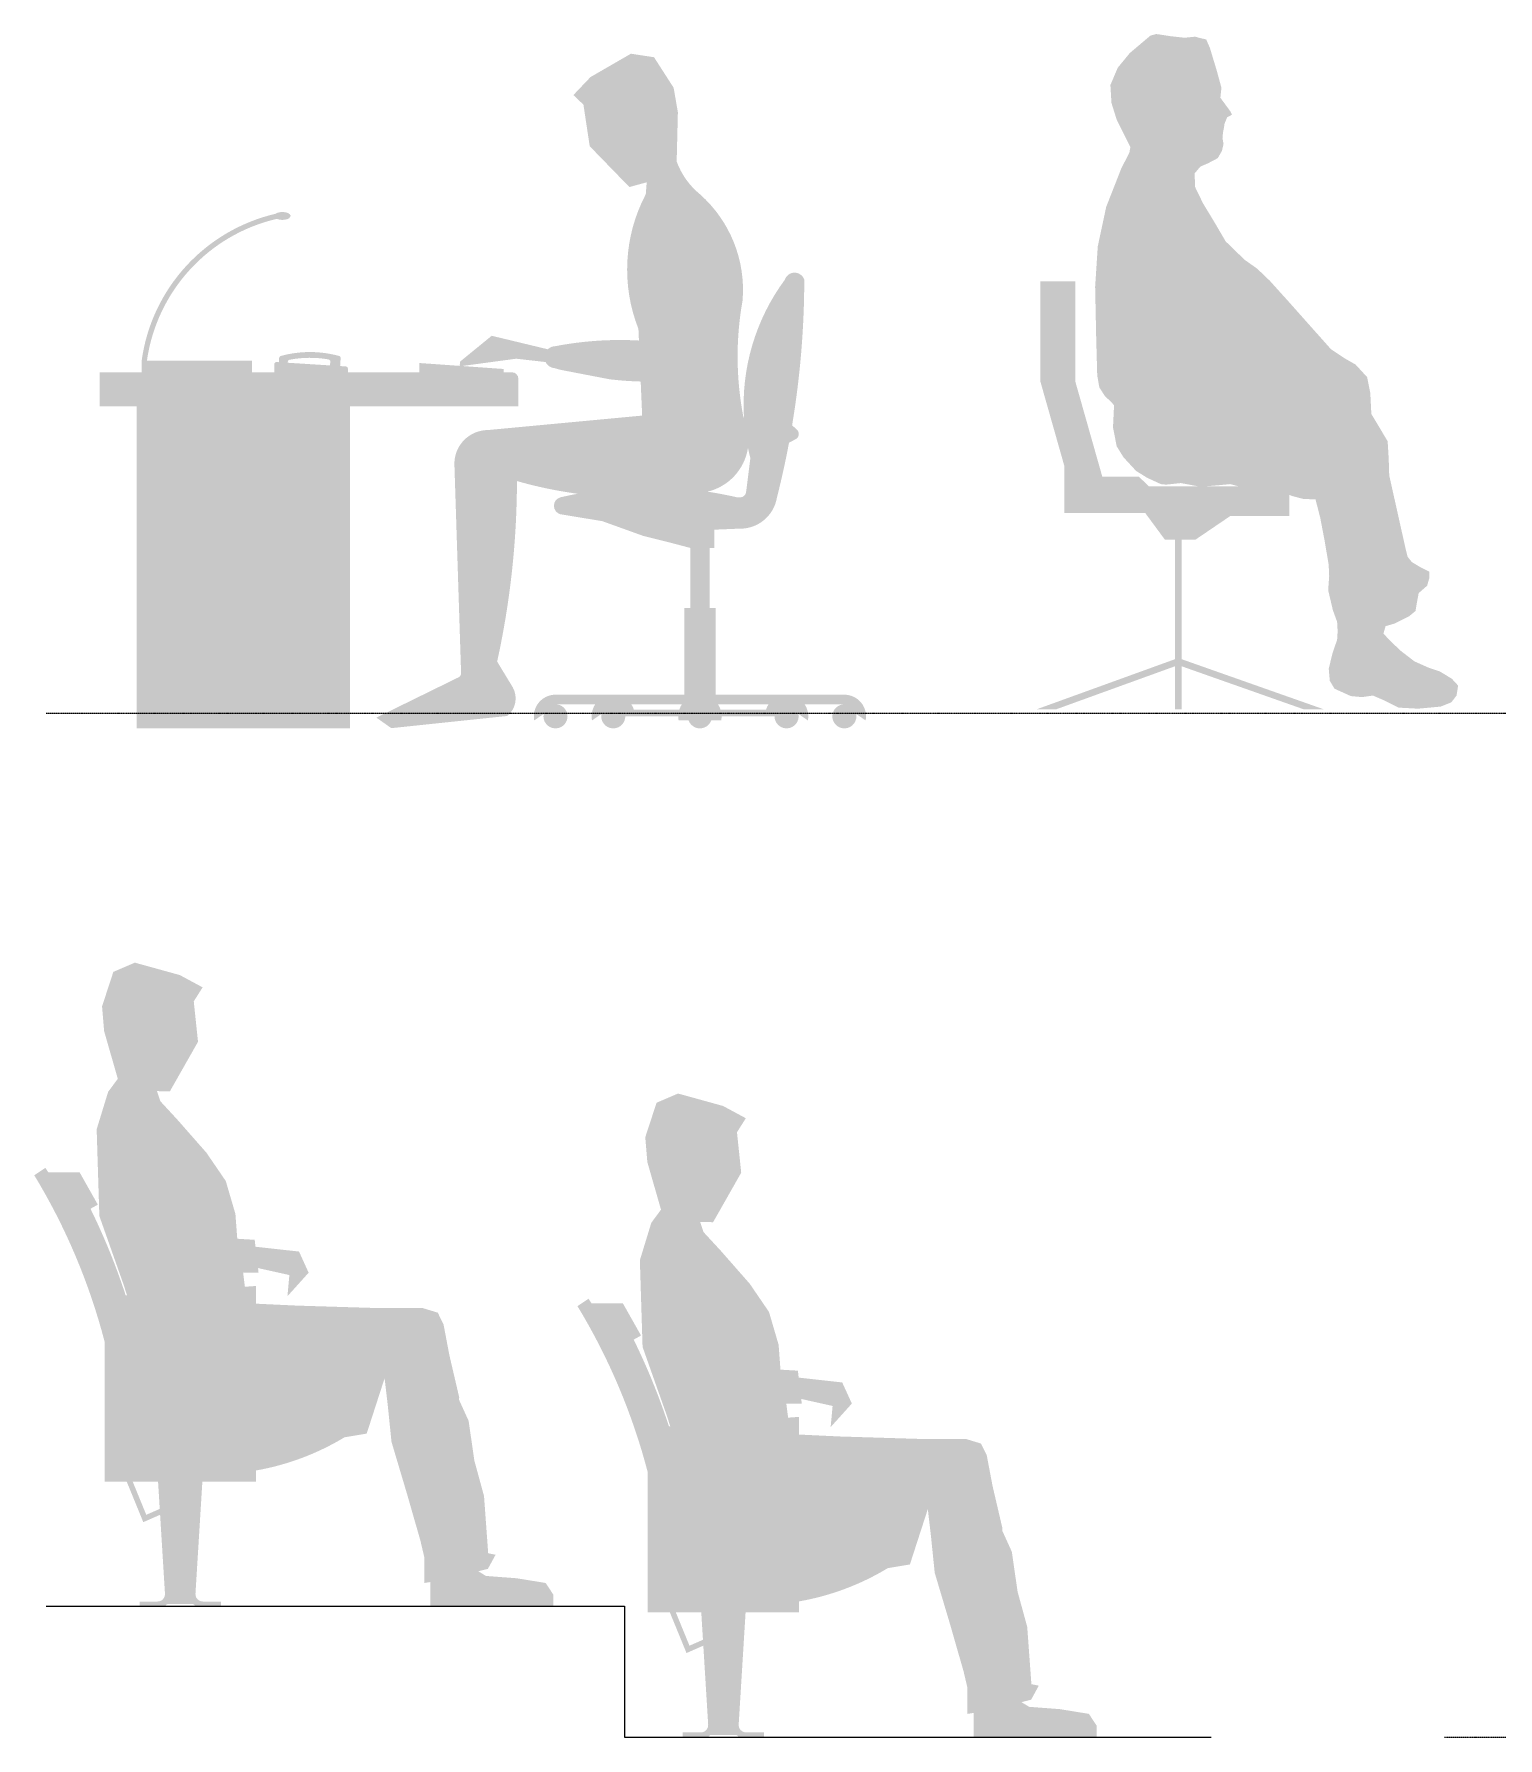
# Model space of a CAD drawing. Header units: inches. Extents: x -449 to 9267, y -5852 to 3388.
# Drawn here: x 2945 to 4305, y -5852 to -4268 of the extents above; entities that cross this region are included whole.
import ezdxf

# ---------------------------------------------------------------- set-up
doc = ezdxf.new("R2010")
doc.units = ezdxf.units.IN
doc.header["$MEASUREMENT"] = 0
doc.linetypes.add('TRATTEGGIATA2', pattern=[0.375, 0.25, -0.125])
doc.layers.add('FIGURE_PERSONE', color=252, linetype='Continuous', lineweight=0)

msp = doc.modelspace()

# ---------------------------------------------------------------- hatches: boundary and pattern name
at = {"layer": 'FIGURE_PERSONE'}
for points in [[(4023.329612020534, -4397.616406595233), (4028.703796412126, -4391.268306221638), (4035.543667455349, -4388.338410591226), (4044.82636306042, -4383.45525393766), (4048.73486079993, -4376.618828070379), (4050.200547452463, -4370.27072769677), (4049.223423017582, -4364.899253739743), (4049.711985234797, -4359.527779782831), (4050.689109669678, -4354.644623129148), (4051.177671886893, -4351.226410195392), (4053.620496448275, -4345.366618935033), (4056.551869752453, -4343.901675214991), (4058.017556404549, -4342.925040608301), (4056.551869752453, -4339.995153168216), (4052.643358539426, -4334.623679211087), (4047.269174147383, -4327.298936040461), (4048.246298582715, -4318.020940036557), (4043.84923862599, -4301.906518165488), (4037.497929799982, -4280.90893964062), (4034.077980803268, -4273.095895546969), (4029.680920846542, -4272.119260940293), (4023.763347583663, -4270.569245403865), (4013.992103234908, -4271.545880010555), (4000.800909890779, -4270.080928100637), (3991.518214285723, -4268.615984380376), (3987.609716546664, -4268.127667077148), (3982.235518681104, -4269.592610797074), (3963.181578727716, -4285.707032668259), (3951.944634252897, -4299.379876212595), (3945.104763209674, -4315.494289893337), (3946.08188764409, -4332.097029067983), (3950.967509818482, -4347.723133635707), (3958.784518770553, -4363.349238203547), (3963.670140945382, -4373.11555151068), (3962.693016510064, -4378.487025467941), (3955.36458324916, -4392.648186315506), (3941.196265470164, -4428.783552104534), (3933.37925651719, -4465.407227007017), (3930.936445430227, -4503.007544706197), (3931.913569865545, -4550.374167522736), (3932.874228787085, -4585.318667117521), (3934.828477656396, -4596.549932335023), (3940.202662048439, -4604.85130192223), (3946.065408657232, -4610.222775879374), (3948.508233218177, -4613.152663319226), (3947.531108783296, -4633.66193273096), (3950.951044305591, -4651.241298322071), (3957.302353131614, -4661.495928932782), (3969.027859823647, -4674.19213787021), (3979.287679863584, -4680.540238243935), (3991.99029751608, -4686.400029504293), (3996.875933164425, -4686.888346807871), (4010.555688726206, -4685.423394897603), (4018.372684204762, -4686.888346807871), (4028.632504244262, -4688.841607831244), (4046.220757545554, -4687.376664111202), (4056.48057758504, -4686.400029504293), (4069.183208711955, -4689.81824243805), (4098.98553092248, -4692.259820764884), (4114.619535354024, -4697.631294721912), (4123.902217485112, -4700.072873048644), (4133.184913089732, -4700.561190352208), (4135.627724176695, -4700.561190352208), (4140.02478413342, -4717.652238639872), (4143.933281873367, -4738.161499861162), (4147.841793085943, -4761.112339409636), (4148.330355303609, -4771.855287323575), (4147.408017100897, -4785.101559633913), (4151.805077057157, -4803.657559831932), (4155.713588270635, -4814.400507745988), (4156.202150488301, -4823.19019463654), (4155.713588270635, -4831.003246920285), (4151.347950225929, -4843.837436496222), (4147.928014703648, -4857.998597343802), (4148.905139138966, -4869.229854371195), (4153.30219909524, -4876.55458935161), (4168.447641309118, -4883.391015218775), (4178.707461349055, -4884.367641635356), (4188.967267915024, -4882.902697915662), (4199.227087954525, -4887.297537265651), (4212.906843516306, -4894.133963132932), (4230.983659034813, -4895.110589549629), (4251.991847857935, -4893.15732852614), (4261.763105679769, -4889.250806479366), (4266.648727853695, -4882.902697915662), (4268.114414506228, -4873.624701911525), (4262.251667897435, -4867.276593347706), (4251.014723422617, -4860.440175670752), (4240.754916857084, -4857.021962736995), (4227.563723512518, -4851.162171476637), (4214.861092385603, -4841.395858169271), (4204.601272346568, -4831.62954486192), (4198.73852573731, -4825.281436298203), (4200.692774606607, -4818.445018621249), (4208.99834577681, -4816.003440294298), (4222.678087864158, -4809.167022617228), (4228.540847947399, -4804.283857773451), (4230.006534599932, -4795.494179072775), (4231.472221252465, -4787.68112678903), (4239.289230204551, -4780.844709112076), (4241.243479074299, -4774.008283244679), (4241.243479074299, -4767.66018287107), (4232.449345686895, -4763.265335330638), (4225.120912425555, -4758.870495980416), (4221.212401211626, -4753.987339326733), (4219.25815234278, -4746.174287042973), (4204.112710128902, -4678.298394814934), (4203.624147911236, -4662.672290247094), (4202.647023476806, -4646.557876566338), (4187.501581262492, -4621.165458691365), (4186.52445682761, -4601.632823886655), (4183.593083522981, -4586.983353925621), (4172.844701265829, -4575.263771404774), (4163.071166298047, -4569.68626427064), (4149.879972953931, -4560.896585569979), (4110.79495513787, -4516.948167497307), (4093.206701837029, -4497.415532692379), (4081.481195145447, -4486.184275664971), (4069.755701927847, -4477.882906077881), (4052.167435152136, -4460.791857789998), (4041.907628587054, -4443.212492198887), (4031.146607498638, -4425.450402797054), (4023.818174238186, -4410.312615532777)], [(3902.223363600759, -4669.195639896745), (3880.159024483728, -4591.35097540947), (3880.159024483728, -4497.937385160054), (3912.606570584467, -4497.937385160054), (3912.606570584467, -4591.35097540947), (3937.616904253635, -4679.58933246549), (3971.74243390937, -4679.58933246549), (3980.73224416493, -4688.457750904694), (4111.185476977553, -4688.457750904694), (4111.185476977553, -4715.90245285994), (4056.673640312874, -4715.90245285994), (4024.22609421215, -4737.958448861347), (4011.247085482741, -4737.958448861347), (4011.247085482741, -4849.10270929258), (4143.633023078277, -4895.809522255731), (4124.983314669604, -4895.809522255731), (4011.247085482741, -4855.682474925576), (4011.247085482741, -4895.809522255731), (4005.123852322853, -4895.809522255731), (4005.123852322853, -4855.682474925576), (3894.418131927829, -4895.809522255731), (3876.265346141503, -4895.809522255731), (4005.123852322853, -4849.10270929258), (4005.123852322853, -4737.958448861347), (3995.672275007179, -4737.958448861347), (3977.50166278593, -4713.307631899603), (3902.223363600759, -4713.307631899603)]]:
    msp.add_hatch(color=256, dxfattribs=at).paths.add_polyline_path(points)
h = msp.add_hatch(color=256, dxfattribs=at)
edge = h.paths.add_edge_path()
edge.add_arc((3608.401941158227, -4362.482942078161), 70.40698878578692, 199.9648551163154, 230.7204577060901, ccw=False)
edge.add_line((3542.226254892594, -4386.522963234354), (3543.348402879827, -4340.788722984846))
edge.add_line((3543.348402879827, -4340.788722984842), (3539.406954789948, -4318.008889136477))
edge.add_line((3539.406954789956, -4318.008889136472), (3521.19504862781, -4289.653637485327))
edge.add_line((3521.195048627807, -4289.653637485331), (3499.709841377762, -4286.377916014634))
edge.add_line((3499.709841377757, -4286.377916014637), (3462.177587844586, -4308.07973184126))
edge.add_line((3462.177587844591, -4308.079731841251), (3446.282634423334, -4324.812209681636))
edge.add_line((3446.282634423333, -4324.812209681637), (3455.615536115859, -4333.705369642211))
edge.add_line((3455.61553611586, -4333.705369642208), (3461.44669498193, -4372.335687695182))
edge.add_line((3461.446694981933, -4372.335687695188), (3498.300262285939, -4410.300116590084))
edge.add_line((3498.300262285935, -4410.300116590079), (3514.403605768046, -4405.896643095238))
edge.add_line((3514.40360576805, -4405.896643095242), (3513.526738526416, -4416.982620208331))
edge.add_arc((3646.417032092213, -4486.998716313712), 150.2068035671489, 152.2165360553193, 201.553017015827)
edge.add_line((3506.712982898796, -4542.178988846514), (3507.173818997513, -4552.950112970689))
edge.add_arc((3489.586373118509, -4870.140066447595), 317.6771707869998, 86.82633192208635, 100.8741393255818)
edge.add_arc((3429.655871878698, -4568.402818324612), 10.23569919912147, 89.9999999773793, 134.372148123861)
edge.add_line((3422.497884192519, -4561.086210478039), (3370.409354907281, -4548.525081936547))
edge.add_line((3370.409354907271, -4548.525081936546), (3340.882588547157, -4572.659587920325))
edge.add_line((3340.88258854716, -4572.659587920323), (3340.752892344885, -4576.506944686241))
edge.add_line((3340.752892344884, -4576.506944686233), (3303.263305776889, -4573.852768145768))
edge.add_line((3303.263305776898, -4573.852768145778), (3303.263305776898, -4582.442714961934))
edge.add_line((3303.263305776898, -4582.44271496193), (3236.794430721661, -4582.44271496193))
edge.add_line((3236.794430721653, -4582.44271496193), (3236.794430721204, -4578.987702396082))
edge.add_arc((3234.819651946484, -4578.987702396087), 1.97477877479537, 0, 86.3779280649048)
edge.add_line((3234.944408561292, -4577.016868309584), (3229.612053866267, -4576.679322634799))
edge.add_line((3229.61205386628, -4576.679322634795), (3230.078141885692, -4569.316329037497))
edge.add_arc((3228.107307799408, -4569.191572422671), 1.974778774722296, 356.3779280644933, 434.6899410033334)
edge.add_arc((3201.553262842033, -4666.189902441794), 102.5421359543502, 74.6899410020685, 105.3672624544603)
edge.add_arc((3174.902389102339, -4569.218132018679), 1.974778774766711, 105.3672624546617, 180)
edge.add_line((3172.927610327621, -4569.218132018679), (3172.927610327621, -4573.091116330062))
edge.add_line((3172.927610327621, -4573.091116330063), (3170.596408528545, -4572.94354792387))
edge.add_arc((3170.471651913729, -4574.914382010262), 1.9747787746969, 86.37792806469905, 180)
edge.add_line((3168.496873138996, -4574.914382010262), (3168.496873139445, -4582.442714961992))
edge.add_line((3168.496873139447, -4582.442714961988), (3147.698200483534, -4582.442714961931))
edge.add_line((3147.69820048353, -4582.44271496193), (3147.69820048353, -4571.719621126204))
edge.add_line((3147.69820048353, -4571.719621126205), (3050.143234090443, -4571.719621126205))
edge.add_arc((3206.698485296773, -4593.839133575253), 158.1101499312091, 103.11805421522502, 171.9579759708096, ccw=False)
edge.add_ellipse((3176.005487552116, -4437.174437127032), major_axis=(7.584855206649939, 0), ratio=0.4847332372188315, start_angle=226.808218807394, end_angle=506.0581010676122)
edge.add_arc((3206.698485296773, -4593.839133575369), 162.9698824694564, 103.1173589678951, 172.1993039279627)
edge.add_line((3045.236694890744, -4571.719621126089), (3045.236694890744, -4582.442714961926))
edge.add_line((3045.236694890744, -4582.44271496193), (3006.110796713572, -4582.44271496193))
edge.add_line((3006.110796713576, -4582.44271496193), (3006.110796713576, -4614.039175358263))
edge.add_line((3006.110796713576, -4614.039175358266), (3040.471947394962, -4614.03917535821))
edge.add_line((3040.471947394966, -4614.039175358208), (3040.471947394966, -4913.400496652603))
edge.add_line((3040.471947394966, -4913.400496652597), (3238.73973638169, -4913.400496652597))
edge.add_line((3238.739736381685, -4913.400496652597), (3238.739736381685, -4614.039175358203))
edge.add_line((3238.739736381685, -4614.039175358208), (3395.142215343875, -4614.039175358264))
edge.add_line((3395.142215343876, -4614.039175358266), (3395.142215343876, -4588.367051286164))
edge.add_arc((3389.217879019707, -4588.367051286157), 5.924336324231827, 0, 90)
edge.add_line((3389.217879019707, -4582.44271496193), (3381.489134688207, -4582.44271496193))
edge.add_line((3381.489134688207, -4582.44271496193), (3381.489134688207, -4579.390976991477))
edge.add_line((3381.489134688207, -4579.390976991475), (3343.887404510343, -4576.728860941289))
edge.add_line((3343.887404510344, -4576.728860941294), (3343.904806081816, -4576.483068051519))
edge.add_line((3343.904806081817, -4576.483068051515), (3393.178351795096, -4569.84224391628))
edge.add_line((3393.178351795083, -4569.842243916282), (3420.485527901197, -4572.949721602319))
edge.add_arc((3429.655871878698, -4568.402818324219), 10.23569919882858, 206.3734515096807, 264.6986204487449)
edge.add_arc((3517.208898804311, -4273.493511328212), 317.6771707824196, 253.824481303148, 254.91522709746)
edge.add_line((3434.534078241355, -4580.224107912858), (3480.109942055916, -4588.99700139518))
edge.add_arc((3517.208898805213, -4273.493511323381), 317.6771707872487, 263.2935846068854, 268.4839832677688)
edge.add_line((3508.804305710757, -4591.059485026999), (3510.158523342935, -4622.711618412766))
edge.add_line((3510.158523342936, -4622.711618412766), (3367.04269852844, -4636.128726990009))
edge.add_arc((3367.042698514517, -4667.435313673268), 31.30658668325756, 89.99999997452541, 180.0000014226738)
edge.add_line((3335.736111831095, -4667.435314450617), (3341.948950647288, -4861.388523630952))
edge.add_arc((3337.519762259748, -4862.008507023464), 4.472369526276416, -63.86054635534151, 7.968303831503306, ccw=False)
edge.add_line((3339.490097945512, -4866.023462373705), (3263.285671892118, -4903.420715134078))
edge.add_line((3263.285671892125, -4903.420715134082), (3277.14287692282, -4913.206070337665))
edge.add_line((3277.142876922822, -4913.206070337663), (3384.940384222514, -4901.870103381921))
edge.add_arc((3371.565399979198, -4885.560140063593), 21.09277380884538, 309.3534630951247, 388.7829883966314)
edge.add_line((3390.052154795849, -4875.404107210838), (3375.464990170469, -4851.330384304176))
edge.add_arc((2604.352614948875, -4681.809313483129), 789.5262431814097, 347.6013452784264, 359.8729041679456)
edge.add_arc((3502.72308118215, -4303.93028890618), 394.9262146281409, 254.0015472943819, 262.3695346117311)
edge.add_arc((3516.315019934496, -5055.193325276123), 365.8422888635762, 100.3984165775562, 103.0099867015991)
edge.add_arc((3436.358840728426, -4706.543097968184), 8.16278021115405, 107.1174340893023, 254.1413742232693)
edge.add_line((3434.128241384635, -4714.395193697521), (3473.107693124996, -4720.819350634652))
edge.add_line((3473.107693124985, -4720.819350634643), (3511.245272384625, -4734.554346415178))
edge.add_line((3511.245272384636, -4734.554346415185), (3537.600069060912, -4741.155026163729))
edge.add_line((3537.600069060907, -4741.155026163731), (3554.882218607038, -4745.701780381629))
edge.add_line((3554.882218607032, -4745.701780381627), (3554.882218607032, -4801.606399458104))
edge.add_line((3554.882218607032, -4801.606399458105), (3553.764126221119, -4801.606399458049))
edge.add_line((3553.764126221125, -4801.606399458047), (3549.291756702169, -4801.606399458047))
edge.add_line((3549.291756702165, -4801.606399458047), (3549.291756702165, -4882.109050928914))
edge.add_line((3549.291756702165, -4882.109050928906), (3429.655871878691, -4882.109050930421))
edge.add_arc((3429.655871878698, -4902.234713798287), 20.12566286783409, 90, 190.8764658900428)
edge.add_line((3409.891740373292, -4906.032267182658), (3418.700848598087, -4899.998529037233))
edge.add_arc((3429.655871878698, -4902.234713798112), 11.18092381533943, 168.4630409785727, 267.017884048267)
edge.add_line((3429.074192748245, -4913.400496652597), (3430.237551009135, -4913.400496652597))
edge.add_arc((3429.655871878698, -4902.234713798112), 11.18092381533943, 272.982115951733, 450)
edge.add_line((3429.655871878698, -4891.053789982761), (3466.590231705579, -4891.053789982312))
edge.add_arc((3483.324306179362, -4902.234713798112), 20.12566286775353, 146.2510114029191, 190.8764658912981)
edge.add_line((3463.560174673956, -4906.032267182934), (3472.369282898751, -4899.99852903723))
edge.add_arc((3483.324306179362, -4902.234713798229), 11.18092381543768, 168.463040978009, 267.0178840298545)
edge.add_line((3482.742627045329, -4913.400496652597), (3483.905985313852, -4913.400496652597))
edge.add_arc((3483.324306179362, -4902.234713798229), 11.18092381543768, 272.9821159724433, 360)
edge.add_line((3494.505229994931, -4902.234713798229), (3543.701294775742, -4902.234713798229))
edge.add_arc((3563.8269576436, -4902.234713798505), 20.12566286765257, 179.9999999992011, 190.8764658909842)
edge.add_line((3544.062826138208, -4906.032267183225), (3553.310701386981, -4906.032267183225))
edge.add_arc((3563.8269576436, -4902.234713798287), 11.18092381534476, 199.8552934302422, 267.0178840321374)
edge.add_line((3563.245278510018, -4913.400496652597), (3564.408636777194, -4913.400496652597))
edge.add_arc((3563.8269576436, -4902.234713798287), 11.18092381534475, 272.9821159678626, 340.1447065697578)
edge.add_line((3574.343213900225, -4906.032267183225), (3583.591089148998, -4906.032267183225))
edge.add_arc((3563.8269576436, -4902.234713798505), 20.12566286765252, 349.1235341090158, 360.0000000007989)
edge.add_line((3583.952620511453, -4902.234713798229), (3633.148685318755, -4902.234713798229))
edge.add_arc((3644.329609134336, -4902.234713798229), 11.18092381540401, 180, 267.0178840298545)
edge.add_line((3643.747930000303, -4913.400496652597), (3644.911288267928, -4913.400496652597))
edge.add_arc((3644.329609134336, -4902.234713798229), 11.18092381540401, 272.9821159678477, 371.5369590222728)
edge.add_line((3655.284632414943, -4899.998529037184), (3664.093740636595, -4906.032267198661))
edge.add_arc((3644.329609134336, -4902.234713798112), 20.12566286775585, 349.1235340630769, 393.7489885972138)
edge.add_line((3661.063683608125, -4891.053789982267), (3697.998043435005, -4891.0537899812))
edge.add_arc((3697.998043435, -4902.234713796599), 11.1809238154124, 90, 267.0178841888377)
edge.add_line((3697.416364331948, -4913.400496652597), (3698.579722538058, -4913.400496652597))
edge.add_arc((3697.998043435, -4902.234713796599), 11.1809238154124, 272.9821158111623, 371.5369590231182)
edge.add_line((3708.953066715607, -4899.99852903538), (3717.762174940402, -4906.032267181366))
edge.add_arc((3697.998043435, -4902.234713796715), 20.1256628678341, 349.1235341091727, 450)
edge.add_line((3697.998043435, -4882.109050928862), (3578.362158611975, -4882.109050928919))
edge.add_line((3578.362158611984, -4882.109050928906), (3578.362158611984, -4801.606399458039))
edge.add_line((3578.362158611984, -4801.606399458047), (3573.889789093477, -4801.606399458047))
edge.add_line((3573.889789093475, -4801.606399458047), (3572.771696707113, -4801.606399458104))
edge.add_line((3572.771696707103, -4801.606399458105), (3572.771696707103, -4745.701780381629))
edge.add_line((3572.771696707103, -4745.701780381627), (3577.24406622561, -4745.701780381627))
edge.add_line((3577.244066225612, -4745.701780381627), (3577.244066225612, -4728.745229248279))
edge.add_line((3577.244066225612, -4728.745229248278), (3599.605913885501, -4727.812302277457))
edge.add_arc((3601.155152357154, -4693.166037170915), 34.680885595281, 267.4396739613942, 350.7480440826776)
edge.add_arc((2832.124838019154, -4495.246018640202), 828.6357782287498, 345.7839226479056, 349.3816642563784)
edge.add_arc((3606.101901919174, -4567.198962461451), 90.31136891040886, 296.6225481875788, 300.3759995665553)
edge.add_arc((3650.139793259441, -4639.803145620564), 5.554325273610018, 287.0663506465128, 418.6356092593836)
edge.add_arc((3589.535256768257, -4699.282498699264), 90.31136891077304, 45.32596033224366, 48.44068390595243)
edge.add_arc((2832.12483801959, -4495.246018641104), 828.635778228303, 350.5213886700603, 359.9180372611431)
edge.add_arc((3651.723499765983, -4499.380505219146), 9.505334505518013, 18.07478668022605, 161.925213470417)
edge.add_arc((3800.700536815872, -4612.93891362632), 196.3216899987117, 143.597637001146, 183.4668764096088)
edge.add_arc((3559.354588125541, -4645.073466030721), 49.70153297022968, 24.05964111201735, 25.89139488158545)
edge.add_arc((3895.251415235471, -4567.860816965389), 296.427966902889, 169.8822365184672, 190.7930310799415, ccw=False)
edge.add_arc((3485.09287047699, -4505.884012849507), 118.754006663141, 355.216632271929, 408.4708103183668)
h.paths.add_polyline_path([(3608.458874368444, -4652.755357257076, 0.01238653745394687), (3610.66660510932, -4662.226952378376), (3606.730406675764, -4693.609709904733, -0.3766852445630777), (3601.403992007123, -4698.737842806382), (3598.673759560043, -4698.741900355293, 0.019383007761539), (3570.82113401033, -4693.434201204291, 0.3046333232922087)], flags=16)
h.paths.add_polyline_path([(3220.459045802025, -4572.550177977551), (3220.235238607405, -4576.085756824992), (3180.953997386736, -4573.59919810445), (3181.017696563809, -4572.592914717563, -0.3430597099695546), (3182.623986526407, -4570.776831619194, -0.08894975997940134), (3218.820752795858, -4570.478842918761, -0.3835016783932242)], flags=16)
h.paths.add_polyline_path([(3547.092883169811, -4891.05378998231, 0.06981012676653879), (3544.662104289862, -4896.090553822971), (3502.489159533099, -4896.090553822971, 0.06981012676554992), (3500.05838065315, -4891.05378998231)], flags=16)
h.paths.add_polyline_path([(3580.561032117388, -4891.05378998231), (3627.595534660548, -4891.05378998231, 0.06981012676557347), (3625.164755780599, -4896.090553822971), (3582.991810997337, -4896.090553822971, 0.06981012676636726)], flags=16)
h = msp.add_hatch(color=256, dxfattribs=at)
edge = h.paths.add_edge_path()
edge.add_line((3078.641026318102, -5277.311338761428), (3062.529917865254, -5259.833837709897))
edge.add_line((3062.529917865264, -5259.833837709899), (3059.508786150209, -5250.573170313294))
edge.add_line((3059.508786150211, -5250.573170313291), (3071.487084410651, -5250.723038038409))
edge.add_line((3071.487084410648, -5250.723038038414), (3097.599524270771, -5204.705391761581))
edge.add_line((3097.599524270772, -5204.705391761585), (3093.655789629926, -5167.139190679354))
edge.add_line((3093.65578962992, -5167.139190679343), (3101.882459142942, -5154.103111095881))
edge.add_line((3101.882459142944, -5154.103111095887), (3080.720297206456, -5142.701732508302))
edge.add_line((3080.720297206455, -5142.7017325083), (3038.934289358427, -5131.144552335784))
edge.add_line((3038.934289358425, -5131.144552335783), (3018.96510286594, -5139.722201930499))
edge.add_line((3018.965102865943, -5139.722201930505), (3008.475838332056, -5171.748271807969))
edge.add_line((3008.475838332059, -5171.74827180797), (3010.394463171139, -5194.786820415228))
edge.add_line((3010.394463171135, -5194.786820415218), (3023.081490681667, -5239.083036228264))
edge.add_line((3023.081490681667, -5239.083036228272), (3014.101564561269, -5251.266124013703))
edge.add_line((3014.101564561279, -5251.266124013695), (3003.455853538306, -5286.050089287161))
edge.add_line((3003.455853538297, -5286.050089287164), (3005.966246029521, -5366.638837210967))
edge.add_line((3005.966246029522, -5366.638837210965), (3028.712108554559, -5431.056274243172))
edge.add_line((3028.712108554566, -5431.056274243179), (3031.657469994299, -5440.411438336402))
edge.add_line((3031.657469994301, -5440.411438336392), (3030.443008030036, -5440.500301406948))
edge.add_arc((2449.470879296918, -5629.416420147536), 610.9156359797272, 18.01309682213822, 26.17860226332401)
edge.add_line((2997.720739562312, -5359.898322418157), (3004.536718805026, -5356.058176694408))
edge.add_line((3004.53671880503, -5356.058176694409), (2987.70089379268, -5326.175812307092))
edge.add_line((2987.700893792673, -5326.17581230709), (2958.655539592511, -5326.17581230709))
edge.add_line((2958.65553959251, -5326.17581230709), (2955.801715390358, -5321.895076004424))
edge.add_line((2955.801715390364, -5321.895076004424), (2945.512105899989, -5328.754815664955))
edge.add_arc((2449.470879297369, -5629.416420148598), 580.0468075079912, 14.610762487539716, 31.220984144287, ccw=False)
edge.add_line((3010.760019738547, -5483.098958022936), (3010.760019738996, -5613.434011573686))
edge.add_line((3010.760019738998, -5613.434011573685), (3031.339238720197, -5613.434011573685))
edge.add_line((3031.339238720204, -5613.434011573685), (3046.773652956439, -5651.162579706181))
edge.add_line((3046.773652956428, -5651.162579706172), (3062.39275249059, -5644.302840045922))
edge.add_line((3062.392752490603, -5644.30284004593), (3066.904805449627, -5717.623700621428))
edge.add_arc((3060.058017869858, -5718.04504139557), 6.859739660515638, -90, 3.5214533770158027, ccw=False)
edge.add_line((3060.058017869858, -5724.904781056102), (3043.343783126308, -5724.904781056046))
edge.add_line((3043.343783126315, -5724.904781056044), (3043.343783126315, -5730.0495858014))
edge.add_line((3043.343783126315, -5730.049585801404), (3067.352871937638, -5730.049585801404))
edge.add_line((3067.352871937634, -5730.049585801404), (3067.352871938082, -5729.40664662678))
edge.add_arc((3069.410793836068, -5729.406646626725), 2.057921898041235, 90, 180.0000000015626, ccw=False)
edge.add_line((3069.410793836068, -5727.348724728683), (3092.733908681546, -5727.348724728683))
edge.add_arc((3092.733908681548, -5729.406646626725), 2.057921898041235, -1.5626824279024731e-09, 89.99999999999989, ccw=False)
edge.add_line((3094.791830579532, -5729.406646626783), (3094.791830579532, -5730.049585801406))
edge.add_line((3094.791830579532, -5730.049585801404), (3118.800919391304, -5730.049585801404))
edge.add_line((3118.800919391302, -5730.049585801404), (3118.800919391302, -5724.904781056048))
edge.add_line((3118.800919391302, -5724.904781056044), (3102.086684647303, -5724.904781056101))
edge.add_arc((3102.086684647307, -5718.045041395628), 6.85973966050823, 176.4785466229842, 270, ccw=False)
edge.add_line((3095.239897067542, -5717.62370062148), (3101.651570240229, -5613.434011573735))
edge.add_line((3101.651570240225, -5613.434011573743), (3151.384682778158, -5613.434011573687))
edge.add_line((3151.384682778167, -5613.434011573685), (3151.384682778167, -5603.144402083029))
edge.add_arc((3110.226244815771, -5368.198318712297), 238.5239591880544, 279.936389943343, 301.1757004957021)
edge.add_line((3233.701558703848, -5572.275573610954), (3254.280777685046, -5568.845703780773))
edge.add_line((3254.280777685053, -5568.845703780768), (3270.924869482727, -5517.400329132998))
edge.add_line((3270.924869482726, -5517.400329133001), (3273.764450913317, -5541.658542165516))
edge.add_line((3273.76445091331, -5541.658542165518), (3277.344697236264, -5576.613544268525))
edge.add_line((3277.344697236273, -5576.613544268519), (3291.665682527643, -5624.676672160217))
edge.add_line((3291.665682527644, -5624.676672160218), (3304.196544657537, -5668.370424788963))
edge.add_line((3304.196544657534, -5668.370424788969), (3307.776790980489, -5683.663238209052))
edge.add_line((3307.776790980482, -5683.663238209047), (3307.776790980482, -5707.694802154923))
edge.add_line((3307.776790980482, -5707.694802154918), (3313.472562920076, -5706.825903664004))
edge.add_line((3313.472562920084, -5706.825903664008), (3313.472562920084, -5730.049585801405))
edge.add_line((3313.472562920084, -5730.049585801404), (3427.715042795888, -5730.049585801404))
edge.add_line((3427.715042795884, -5730.049585801404), (3427.715042795884, -5718.618240312051))
edge.add_line((3427.715042795884, -5718.618240312047), (3420.554550149974, -5707.694802154917))
edge.add_line((3420.554550149973, -5707.694802154918), (3393.702702728709, -5703.325426892021))
edge.add_line((3393.702702728711, -5703.325426892028), (3365.06073214597, -5701.14073926058))
edge.add_line((3365.060732145968, -5701.140739260576), (3357.900239500058, -5696.771363997736))
edge.add_line((3357.900239500057, -5696.771363997745), (3366.850855307444, -5694.58667636624))
edge.add_line((3366.85085530745, -5694.586676366234), (3374.01134795291, -5681.4785505776))
edge.add_line((3374.01134795291, -5681.478550577594), (3367.148196300768, -5680.082571905082))
edge.add_line((3367.148196300768, -5680.082571905092), (3363.270608984494, -5626.861359791673))
edge.add_line((3363.270608984487, -5626.86135979167), (3354.319993177548, -5594.091045320056))
edge.add_line((3354.31999317756, -5594.091045320049), (3348.949623693127, -5556.951355585593))
edge.add_line((3348.949623693115, -5556.951355585596), (3340.087985048168, -5537.484626722005))
edge.add_line((3340.087985048172, -5537.484626722013), (3340.199053436046, -5535.042694559856))
edge.add_line((3340.199053436052, -5535.042694559845), (3331.048392078801, -5495.780101905315))
edge.add_line((3331.048392078796, -5495.780101905315), (3325.678022594812, -5467.379162696597))
edge.add_line((3325.678022594817, -5467.379162696598), (3320.307653110384, -5456.455724539412))
edge.add_line((3320.307653110387, -5456.45572453941), (3305.986667819016, -5452.086349276513))
edge.add_line((3305.986667819016, -5452.08634927652), (3261.233588783426, -5452.08634927652))
edge.add_line((3261.23358878342, -5452.08634927652), (3189.628662326566, -5449.901661645072))
edge.add_line((3189.628662326562, -5449.901661645068), (3151.384682778154, -5448.106530559319))
edge.add_line((3151.384682778167, -5448.106530559322), (3151.384682778167, -5431.650910571676))
edge.add_line((3151.384682778167, -5431.650910571683), (3141.154521279448, -5432.399458974026))
edge.add_line((3141.154521279444, -5432.399458974018), (3139.50521380655, -5419.31603480496))
edge.add_line((3139.505213806551, -5419.316034804957), (3153.826199097922, -5419.316034804957))
edge.add_line((3153.826199097923, -5419.316034804957), (3153.321648798549, -5415.00572043245))
edge.add_line((3153.321648798548, -5415.005720432455), (3182.468169680663, -5421.500722436353))
edge.add_line((3182.468169680651, -5421.500722436351), (3180.678046519174, -5441.162911119331))
edge.add_line((3180.678046519184, -5441.162911119332), (3200.369401294987, -5419.31603480496))
edge.add_line((3200.369401294985, -5419.316034804957), (3191.418785488047, -5399.653846121977))
edge.add_line((3191.418785488044, -5399.653846121975), (3151.002778224246, -5395.195879523492))
edge.add_line((3151.002778224254, -5395.195879523497), (3150.245952774969, -5388.730407964794))
edge.add_line((3150.24595277496, -5388.730407964802), (3134.063079919054, -5387.767004510385))
edge.add_line((3134.063079919055, -5387.767004510373), (3132.344721161083, -5364.69884401897))
edge.add_line((3132.344721161091, -5364.698844018974), (3123.394105353704, -5334.113217178809))
edge.add_line((3123.394105353698, -5334.113217178805), (3105.492873739372, -5307.896965601535))
edge.add_line((3105.492873739378, -5307.89696560154), (3078.641026318115, -5277.311338761429))
h.paths.add_polyline_path([(3049.53708388684, -5644.329787231487), (3036.897902935671, -5613.434011573685), (3060.493132276926, -5613.434011573685), (3062.056060071569, -5638.83158823126)])
h = msp.add_hatch(color=256, dxfattribs=at)
edge = h.paths.add_edge_path()
edge.add_line((3583.219415806743, -5398.957021333044), (3567.108307353895, -5381.479520281513))
edge.add_line((3567.10830735389, -5381.479520281515), (3564.087175638836, -5372.21885288491))
edge.add_line((3564.087175638837, -5372.218852884907), (3576.065473899278, -5372.368720610025))
edge.add_line((3576.065473899274, -5372.368720610029), (3602.177913759398, -5326.351074333197))
edge.add_line((3602.177913759399, -5326.351074333201), (3598.234179118552, -5288.78487325097))
edge.add_line((3598.234179118561, -5288.784873250959), (3606.460848631583, -5275.748793667497))
edge.add_line((3606.460848631585, -5275.748793667502), (3585.298686695097, -5264.347415079917))
edge.add_line((3585.298686695096, -5264.347415079916), (3543.512678847068, -5252.7902349074))
edge.add_line((3543.512678847066, -5252.790234907399), (3523.543492354581, -5261.367884502115))
edge.add_line((3523.543492354584, -5261.36788450212), (3513.054227820697, -5293.393954379585))
edge.add_line((3513.054227820685, -5293.393954379586), (3514.972852659765, -5316.432502986844))
edge.add_line((3514.972852659776, -5316.432502986834), (3527.659880170308, -5360.72871879988))
edge.add_line((3527.659880170308, -5360.728718799888), (3518.67995404991, -5372.911806585319))
edge.add_line((3518.679954049905, -5372.911806585311), (3508.034243026932, -5407.695771858776))
edge.add_line((3508.034243026937, -5407.69577185878), (3510.544635518162, -5488.284519782583))
edge.add_line((3510.544635518163, -5488.284519782581), (3533.290498043199, -5552.701956814788))
edge.add_line((3533.290498043192, -5552.701956814795), (3536.235859482925, -5562.057120908018))
edge.add_line((3536.235859482927, -5562.057120908023), (3535.021397518662, -5562.145983978578))
edge.add_arc((2954.049268785544, -5751.062102719152), 610.9156359797272, 18.01309682213822, 26.17860226332401)
edge.add_line((3502.299129050938, -5481.544004989773), (3509.115108293652, -5477.703859266024))
edge.add_line((3509.115108293656, -5477.703859266025), (3492.279283281306, -5447.821494878708))
edge.add_line((3492.279283281299, -5447.821494878706), (3463.233929081137, -5447.821494878706))
edge.add_line((3463.233929081136, -5447.821494878706), (3460.380104878985, -5443.54075857604))
edge.add_line((3460.38010487899, -5443.54075857604), (3450.090495388616, -5450.40049823657))
edge.add_arc((2954.049268785995, -5751.062102720214), 580.0468075079912, 14.610762487539716, 31.220984144287, ccw=False)
edge.add_line((3515.338409227188, -5604.744640594552), (3515.338409227637, -5735.079694145302))
edge.add_line((3515.338409227639, -5735.079694145301), (3535.917628208837, -5735.079694145301))
edge.add_line((3535.91762820883, -5735.079694145301), (3551.352042445065, -5772.808262277797))
edge.add_line((3551.352042445069, -5772.808262277802), (3566.971141979231, -5765.948522617552))
edge.add_line((3566.971141979229, -5765.948522617546), (3571.483194938253, -5839.269383193044))
edge.add_arc((3564.636407358499, -5839.6907239672), 6.859739660515638, -90, 3.5214533770158027, ccw=False)
edge.add_line((3564.636407358499, -5846.550463627718), (3547.922172614949, -5846.550463627662))
edge.add_line((3547.922172614941, -5846.550463627675), (3547.922172614941, -5851.695268373031))
edge.add_line((3547.922172614941, -5851.69526837302), (3571.931261426264, -5851.69526837302))
edge.add_line((3571.93126142626, -5851.69526837302), (3571.931261426709, -5851.052329198396))
edge.add_arc((3573.989183324695, -5851.052329198341), 2.057921898041235, 90, 180.0000000015626, ccw=False)
edge.add_line((3573.989183324695, -5848.994407300299), (3597.312298170172, -5848.994407300299))
edge.add_arc((3597.312298170174, -5851.052329198341), 2.057921898041235, -1.5626824279024731e-09, 89.99999999999989, ccw=False)
edge.add_line((3599.370220068158, -5851.052329198399), (3599.370220068158, -5851.695268373022))
edge.add_line((3599.370220068158, -5851.69526837302), (3623.37930887993, -5851.69526837302))
edge.add_line((3623.379308879928, -5851.69526837302), (3623.379308879928, -5846.550463627664))
edge.add_line((3623.379308879928, -5846.550463627675), (3606.665074135929, -5846.550463627731))
edge.add_arc((3606.665074135934, -5839.690723967244), 6.85973966050823, 176.4785466229842, 270, ccw=False)
edge.add_line((3599.818286556168, -5839.269383193096), (3606.229959728856, -5735.079694145351))
edge.add_line((3606.229959728866, -5735.079694145359), (3655.963072266798, -5735.079694145303))
edge.add_line((3655.963072266793, -5735.079694145301), (3655.963072266793, -5724.790084654645))
edge.add_arc((3614.804634304397, -5489.844001283913), 238.5239591880544, 279.936389943343, 301.1757004957021)
edge.add_line((3738.279948192489, -5693.92125618257), (3758.859167173687, -5690.491386352389))
edge.add_line((3758.859167173679, -5690.491386352383), (3775.503258971353, -5639.046011704614))
edge.add_line((3775.503258971352, -5639.046011704617), (3778.342840401943, -5663.304224737132))
edge.add_line((3778.342840401951, -5663.304224737134), (3781.923086724905, -5698.259226840141))
edge.add_line((3781.923086724899, -5698.259226840135), (3796.244072016269, -5746.322354731833))
edge.add_line((3796.24407201627, -5746.322354731834), (3808.774934146164, -5790.016107360579))
edge.add_line((3808.77493414616, -5790.016107360585), (3812.355180469115, -5805.308920780668))
edge.add_line((3812.355180469123, -5805.308920780662), (3812.355180469123, -5829.340484726539))
edge.add_line((3812.355180469123, -5829.340484726534), (3818.050952408717, -5828.47158623562))
edge.add_line((3818.05095240871, -5828.471586235624), (3818.05095240871, -5851.695268373021))
edge.add_line((3818.05095240871, -5851.69526837302), (3932.293432284514, -5851.69526837302))
edge.add_line((3932.293432284525, -5851.69526837302), (3932.293432284525, -5840.263922883667))
edge.add_line((3932.293432284525, -5840.263922883678), (3925.132939638615, -5829.340484726547))
edge.add_line((3925.132939638614, -5829.340484726534), (3898.28109221735, -5824.971109463637))
edge.add_line((3898.281092217338, -5824.971109463644), (3869.639121634596, -5822.786421832196))
edge.add_line((3869.639121634609, -5822.786421832192), (3862.478628988699, -5818.417046569351))
edge.add_line((3862.478628988698, -5818.417046569361), (3871.429244796085, -5816.232358937856))
edge.add_line((3871.429244796076, -5816.23235893785), (3878.589737441537, -5803.124233149216))
edge.add_line((3878.589737441536, -5803.12423314921), (3871.726585789394, -5801.728254476698))
edge.add_line((3871.726585789394, -5801.728254476708), (3867.84899847312, -5748.507042363289))
edge.add_line((3867.848998473128, -5748.507042363286), (3858.898382666189, -5715.736727891672))
edge.add_line((3858.898382666186, -5715.736727891664), (3853.528013181754, -5678.597038157209))
edge.add_line((3853.528013181756, -5678.597038157212), (3844.666374536809, -5659.13030929362))
edge.add_line((3844.666374536813, -5659.130309293629), (3844.777442924687, -5656.688377131472))
edge.add_line((3844.777442924678, -5656.688377131461), (3835.626781567427, -5617.425784476931))
edge.add_line((3835.626781567436, -5617.425784476931), (3830.256412083453, -5589.024845268213))
edge.add_line((3830.256412083443, -5589.024845268214), (3824.886042599011, -5578.101407111028))
edge.add_line((3824.886042599013, -5578.10140711104), (3810.565057307643, -5573.732031848143))
edge.add_line((3810.565057307642, -5573.732031848136), (3765.811978272052, -5573.732031848136))
edge.add_line((3765.811978272061, -5573.732031848136), (3694.207051815207, -5571.547344216688))
edge.add_line((3694.207051815203, -5571.547344216684), (3655.963072266795, -5569.752213130935))
edge.add_line((3655.963072266793, -5569.752213130938), (3655.963072266793, -5553.296593143292))
edge.add_line((3655.963072266793, -5553.296593143299), (3645.732910768074, -5554.045141545642))
edge.add_line((3645.732910768071, -5554.045141545634), (3644.083603295176, -5540.961717376576))
edge.add_line((3644.083603295177, -5540.961717376573), (3658.404588586548, -5540.961717376573))
edge.add_line((3658.404588586549, -5540.961717376573), (3657.900038287175, -5536.651403004066))
edge.add_line((3657.900038287175, -5536.651403004071), (3687.04655916929, -5543.146405007969))
edge.add_line((3687.046559169292, -5543.146405007967), (3685.256436007815, -5562.808593690947))
edge.add_line((3685.25643600781, -5562.808593690948), (3704.947790783614, -5540.961717376576))
edge.add_line((3704.947790783612, -5540.961717376573), (3695.997174976673, -5521.299528693593))
edge.add_line((3695.997174976685, -5521.299528693606), (3655.581167712887, -5516.841562095123))
edge.add_line((3655.58116771288, -5516.841562095113), (3654.824342263595, -5510.37609053641))
edge.add_line((3654.824342263601, -5510.376090536418), (3638.641469407695, -5509.412687082001))
edge.add_line((3638.641469407696, -5509.412687081989), (3636.923110649724, -5486.344526590586))
edge.add_line((3636.923110649717, -5486.34452659059), (3627.97249484233, -5455.758899750424))
edge.add_line((3627.972494842325, -5455.758899750421), (3610.071263227999, -5429.542648173151))
edge.add_line((3610.071263228005, -5429.542648173156), (3583.219415806741, -5398.957021333045))
h.paths.add_polyline_path([(3554.115473375481, -5765.975469803103), (3541.476292424297, -5735.079694145301), (3565.071521765567, -5735.079694145301), (3566.63444956021, -5760.477270802876)])

# ---------------------------------------------------------------- linework, layer by layer
at = {"layer": 'FIGURE_PERSONE', "color": 252, "linetype": 'TRATTEGGIATA2'}
for p, q in [((2956.523357484868, -4899.329688427591), (9224.735398809134, -4899.329688427591)), ((4255.588437513827, -5850.999739665393), (9224.735398809134, -5850.999739665451))]:
    msp.add_line(p, q, dxfattribs=at)
at = {"layer": 'FIGURE_PERSONE'}
for p, q in [((2956.523357484417, -5729.354057093879), (3436.553212694707, -5729.354057093879)), ((3436.553212694707, -5729.354057093879), (3493.746938961442, -5729.354057093879)), ((3493.746938961442, -5729.354057093879), (3493.74693896278, -5850.999739665393)), ((3493.746938961442, -5850.999739665451), (4038.656438495527, -5850.999739665393))]:
    msp.add_line(p, q, dxfattribs=at)

doc.saveas('drawing.dxf')
